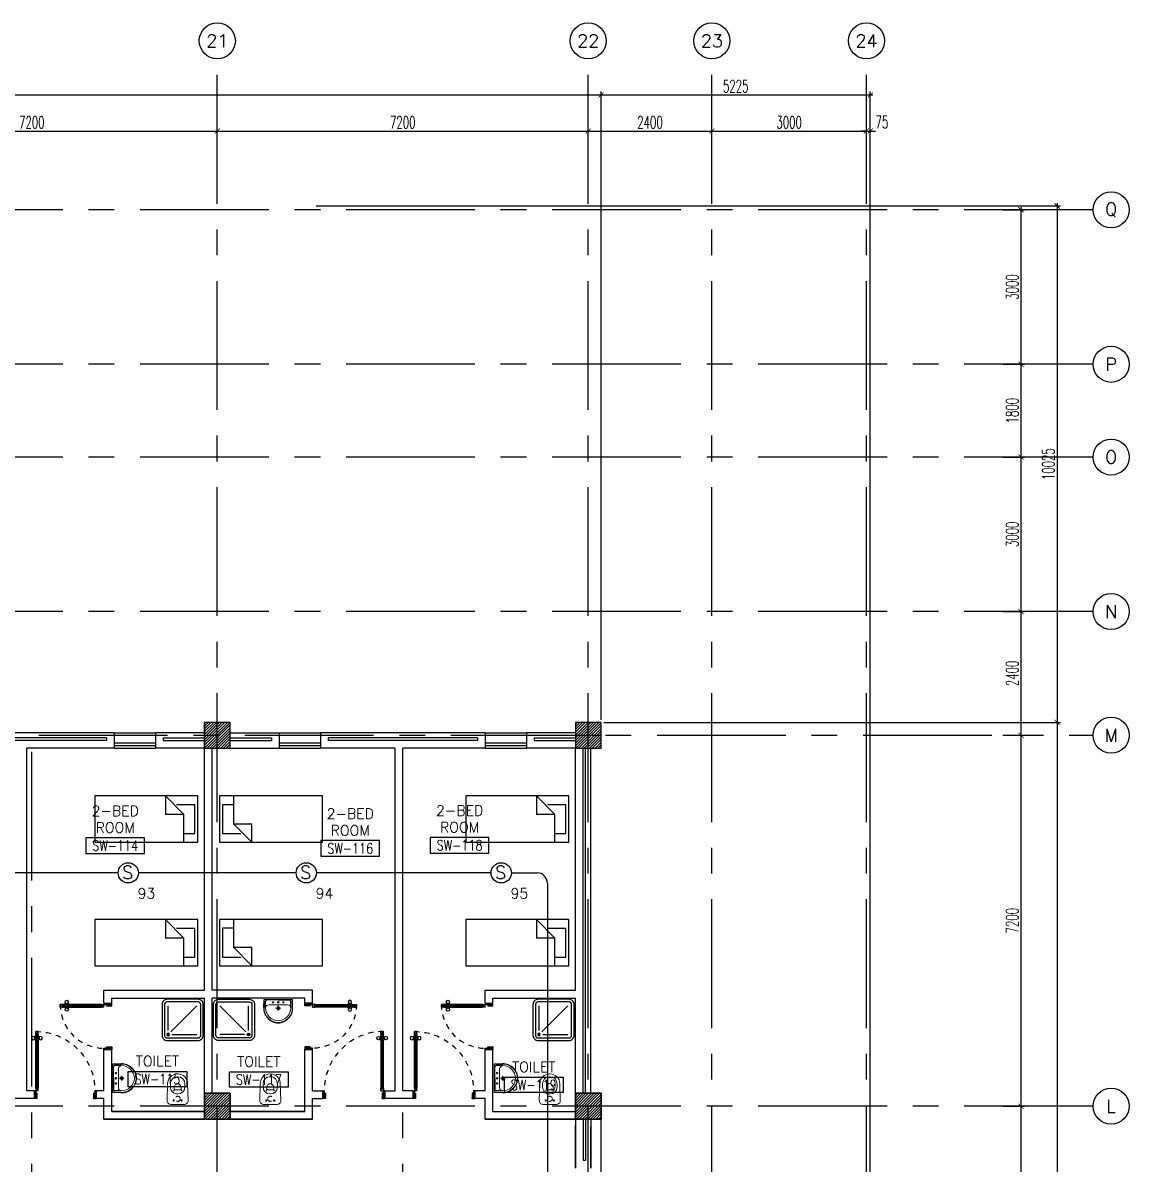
# Model space of a CAD drawing. Extents: x 0 to 93.9, y -1.5 to 78.
# Drawn here: x 72.41 to 93.88, y 55.89 to 78.05 of the extents above; entities that cross this region are included whole.
import ezdxf
from ezdxf.enums import TextEntityAlignment as Align

# ---------------------------------------------------------------- set-up
doc = ezdxf.new("R2010")
doc.units = 0
doc.header["$MEASUREMENT"] = 0
doc.header["$PDMODE"] = 34
for name, pattern in [('CENTERX2', [4, 2.5, -0.5, 0.5, -0.5]), ('DASHED', [0.75, 0.5, -0.25]), ('HIDDEN', [0.375, 0.25, -0.125]), ('HIDDEN2', [0.1875, 0.125, -0.0625])]:
    doc.linetypes.add(name, pattern=pattern)
doc.layers.get('0').update_dxf_attribs({"color": 11, "linetype": 'CONTINUOUS'})
doc.layers.get('DEFPOINTS').update_dxf_attribs({"color": 11, "linetype": 'CONTINUOUS'})
for name, color, linetype in [('AX-CR', 11, 'CONTINUOUS'), ('AX-DIM', 11, 'CONTINUOUS'), ('AX-TXT', 11, 'CONTINUOUS'), ('AXES', 11, 'CENTERX2'), ('COL', 11, 'CONTINUOUS'), ('DOOR', 11, 'CONTINUOUS'), ('E-FIRE', 4, 'CONTINUOUS'), ('E-WIRE', 4, 'CONTINUOUS'), ('FIX', 11, 'CONTINUOUS'), ('FUR', 11, 'CONTINUOUS'), ('HAT', 11, 'CONTINUOUS'), ('INSUL', 11, 'CONTINUOUS'), ('PROJ-L', 11, 'CONTINUOUS'), ('RM-BOX', 11, 'CONTINUOUS'), ('RM-NAME', 11, 'CONTINUOUS'), ('RM-NO', 11, 'CONTINUOUS'), ('WALL', 11, 'CONTINUOUS'), ('WIN', 11, 'CONTINUOUS')]:
    doc.layers.add(name, color=color, linetype=linetype)
doc.styles.add('ROMANS', font='ROMANS.shx', dxfattribs={"width": 0.6})
doc.dimstyles.new('STANDARD in', dxfattribs={"dimtxt": 0.24, "dimasz": 0.1, "dimexe": 0.07, "dimexo": 0.05, "dimgap": 0.05, "dimtad": 1, "dimdec": 0, "dimlfac": 1000, "dimzin": 0, "dimdsep": 46, "dimtxsty": 'ROMANS', "dimblk": 'ARCHTICK', "dimcen": 0.05, "dimdle": 0.05, "dimclrd": 7, "dimclre": 7, "dimclrt": 2, "dimadec": 0, "dimazin": 0, "dimtfac": 1, "dimtdec": 0, "dimtmove": 2, "dimatfit": 3, "dimldrblk": 'ARCHTICK', "dimfxl": 0, "dimtolj": 1, "dimtzin": 0, "dimarcsym": 0})

# ---------------------------------------------------------------- blocks, each defined once
blk = doc.blocks.new('AXR')
at = {"layer": 'AX-CR'}
blk.add_circle((350, 0), 350, dxfattribs=at)
at = {"layer": 'AX-TXT', "style": 'ROMANS'}
blk.add_attdef('AX', text='', height=250, dxfattribs=at).set_placement((350, 0), align=Align.MIDDLE)
blk = doc.blocks.new('_ARCHTICK')
at = {"color": 0, "linetype": 'ByBlock', "const_width": 0.15}
blk.add_lwpolyline([(-0.5, -0.5), (0.5, 0.5)], dxfattribs=at)
blk = doc.blocks.new('*D105')
at = {"layer": 'AX-DIM', "color": 7, "lineweight": -2, "ltscale": 0.3}
for p, q in [((8.922, 72.042), (8.922, 76.718)), ((83.632, 64.52), (83.632, 76.718)), ((8.872, 76.648), (83.682, 76.648))]:
    blk.add_line(p, q, dxfattribs=at)
at = {"layer": 'DEFPOINTS', "color": 0, "ltscale": 0.3}
for p in [(83.632, 76.648), (8.922, 71.992), (83.632, 64.47)]:
    blk.add_point(p, dxfattribs=at)
at = {"layer": 'AX-DIM', "color": 7, "lineweight": -2, "ltscale": 0.3, "xscale": 0.1, "yscale": 0.1, "zscale": 0.1, "rotation": 180}
blk.add_blockref('_ARCHTICK', (8.922, 76.648), dxfattribs=at)
at = {"layer": 'AX-DIM', "color": 7, "lineweight": -2, "ltscale": 0.3, "xscale": 0.1, "yscale": 0.1, "zscale": 0.1}
blk.add_blockref('_ARCHTICK', (83.632, 76.648), dxfattribs=at)
at = {"layer": 'AX-DIM', "color": 2, "ltscale": 0.3, "insert": (46.277, 76.818), "char_height": 0.24, "attachment_point": 5, "style": 'ROMANS'}
blk.add_mtext('\\A1;74710', dxfattribs=at)
blk = doc.blocks.new('*D164')
at = {"layer": 'AX-DIM', "color": 7, "lineweight": -2, "ltscale": 0.3}
for p, q in [((91.432, 69.62), (91.852, 69.62)), ((91.782, 69.67), (91.782, 66.57)), ((91.432, 66.62), (91.852, 66.62))]:
    blk.add_line(p, q, dxfattribs=at)
at = {"layer": 'DEFPOINTS', "color": 0, "ltscale": 0.3}
for p in [(91.382, 69.62), (91.382, 66.62), (91.782, 66.62)]:
    blk.add_point(p, dxfattribs=at)
at = {"layer": 'AX-DIM', "color": 7, "lineweight": -2, "ltscale": 0.3, "xscale": 0.1, "yscale": 0.1, "zscale": 0.1}
for p, rotation in [((91.782, 69.62), 90), ((91.782, 66.62), 270)]:
    blk.add_blockref('_ARCHTICK', p, dxfattribs=dict(at, rotation=rotation))
at = {"layer": 'AX-DIM', "color": 2, "ltscale": 0.3, "insert": (91.612, 68.12), "char_height": 0.24, "attachment_point": 5, "rotation": 90, "style": 'ROMANS'}
blk.add_mtext('\\A1;3000', dxfattribs=at)
blk = doc.blocks.new('*D163')
at = {"layer": 'AX-DIM', "color": 7, "lineweight": -2, "ltscale": 0.3}
for p, q in [((78.1, 74.495), (92.552, 74.495)), ((92.482, 74.545), (92.482, 64.42)), ((91.832, 64.47), (92.552, 64.47))]:
    blk.add_line(p, q, dxfattribs=at)
at = {"layer": 'DEFPOINTS', "color": 0, "ltscale": 0.3}
for p in [(78.05, 74.495), (91.782, 64.47), (92.482, 64.47)]:
    blk.add_point(p, dxfattribs=at)
at = {"layer": 'AX-DIM', "color": 7, "lineweight": -2, "ltscale": 0.3, "xscale": 0.1, "yscale": 0.1, "zscale": 0.1}
for p, rotation in [((92.482, 74.495), 90), ((92.482, 64.47), 270)]:
    blk.add_blockref('_ARCHTICK', p, dxfattribs=dict(at, rotation=rotation))
at = {"layer": 'AX-DIM', "color": 2, "ltscale": 0.3, "insert": (92.312, 69.482), "char_height": 0.24, "attachment_point": 5, "rotation": 90, "style": 'ROMANS'}
blk.add_mtext('\\A1;10025', dxfattribs=at)
blk = doc.blocks.new('*D162')
at = {"layer": 'AX-DIM', "color": 7, "lineweight": -2, "ltscale": 0.3}
for p, q in [((83.632, 75.998), (83.632, 76.718)), ((88.857, 40.52), (88.857, 76.718)), ((83.582, 76.648), (88.907, 76.648))]:
    blk.add_line(p, q, dxfattribs=at)
at = {"layer": 'DEFPOINTS', "color": 0, "ltscale": 0.3}
for p in [(88.857, 76.648), (83.632, 75.948), (88.857, 40.47)]:
    blk.add_point(p, dxfattribs=at)
at = {"layer": 'AX-DIM', "color": 7, "lineweight": -2, "ltscale": 0.3, "xscale": 0.1, "yscale": 0.1, "zscale": 0.1, "rotation": 180}
blk.add_blockref('_ARCHTICK', (83.632, 76.648), dxfattribs=at)
at = {"layer": 'AX-DIM', "color": 7, "lineweight": -2, "ltscale": 0.3, "xscale": 0.1, "yscale": 0.1, "zscale": 0.1}
blk.add_blockref('_ARCHTICK', (88.857, 76.648), dxfattribs=at)
at = {"layer": 'AX-DIM', "color": 2, "ltscale": 0.3, "insert": (86.245, 76.818), "char_height": 0.24, "attachment_point": 5, "style": 'ROMANS'}
blk.add_mtext('\\A1;5225', dxfattribs=at)
blk = doc.blocks.new('*D160')
at = {"layer": 'AX-DIM', "color": 7, "lineweight": -2, "ltscale": 0.3}
for p, q in [((83.682, 64.47), (92.552, 64.47)), ((92.482, 64.52), (92.482, 5.1)), ((83.682, 5.15), (92.552, 5.15))]:
    blk.add_line(p, q, dxfattribs=at)
at = {"layer": 'DEFPOINTS', "color": 0, "ltscale": 0.3}
for p in [(83.632, 64.47), (83.632, 5.15), (92.482, 5.15)]:
    blk.add_point(p, dxfattribs=at)
at = {"layer": 'AX-DIM', "color": 7, "lineweight": -2, "ltscale": 0.3, "xscale": 0.1, "yscale": 0.1, "zscale": 0.1}
for p, rotation in [((92.482, 64.47), 90), ((92.482, 5.15), 270)]:
    blk.add_blockref('_ARCHTICK', p, dxfattribs=dict(at, rotation=rotation))
at = {"layer": 'AX-DIM', "color": 2, "ltscale": 0.3, "insert": (92.312, 34.81), "char_height": 0.24, "attachment_point": 5, "rotation": 90, "style": 'ROMANS'}
blk.add_mtext('\\A1;59320', dxfattribs=at)
blk = doc.blocks.new('*X51')
at = {"color": 0}
for p, q in [((245929, 169932), (246386, 170390)), ((245929, 169985), (246333, 170390)), ((245929, 170038), (246280, 170390)), ((245929, 170091), (246227, 170390)), ((245929, 170144), (246174, 170390)), ((245929, 170197), (246121, 170390)), ((245929, 170250), (246068, 170390)), ((245929, 170303), (246015, 170390)), ((245929, 170357), (245962, 170390)), ((245939, 169890), (246429, 170379)), ((245992, 169890), (246429, 170326)), ((246045, 169890), (246429, 170273)), ((246098, 169890), (246429, 170220)), ((246151, 169890), (246429, 170167)), ((246204, 169890), (246429, 170114)), ((246257, 169890), (246429, 170061)), ((246310, 169890), (246429, 170008)), ((246363, 169890), (246429, 169955)), ((246416, 169890), (246429, 169902))]:
    blk.add_line(p, q, dxfattribs=at)
blk = doc.blocks.new('COL50')
at = {"layer": 'COL'}
blk.add_lwpolyline([(-250, 250), (-250, -250), (250, -250), (250, 250)], close=True, dxfattribs=at)
blk = doc.blocks.new('*X44')
at = {"color": 0}
for p, q in [((245927, 177090), (246427, 177590)), ((245929, 177145), (246374, 177590)), ((245929, 177198), (246321, 177590)), ((245929, 177251), (246267, 177590)), ((245929, 177304), (246214, 177590)), ((245929, 177357), (246161, 177590)), ((245929, 177410), (246108, 177590)), ((245929, 177463), (246055, 177590)), ((245929, 177516), (246002, 177590)), ((245929, 177569), (245949, 177590)), ((245980, 177090), (246429, 177539)), ((246033, 177090), (246429, 177486)), ((246086, 177090), (246429, 177433)), ((246139, 177090), (246429, 177380)), ((246192, 177090), (246429, 177327)), ((246245, 177090), (246429, 177274)), ((246298, 177090), (246429, 177220)), ((246351, 177090), (246429, 177167)), ((246404, 177090), (246429, 177114))]:
    blk.add_line(p, q, dxfattribs=at)
blk = doc.blocks.new('*X52')
at = {"color": 0}
for p, q in [((253129, 169920), (253599, 170390)), ((253129, 169973), (253545, 170390)), ((253129, 170026), (253492, 170390)), ((253129, 170079), (253439, 170390)), ((253129, 170132), (253386, 170390)), ((253129, 170185), (253333, 170390)), ((253129, 170238), (253280, 170390)), ((253129, 170291), (253227, 170390)), ((253129, 170344), (253174, 170390)), ((253152, 169890), (253629, 170367)), ((253205, 169890), (253629, 170314)), ((253258, 169890), (253629, 170261)), ((253311, 169890), (253629, 170208)), ((253364, 169890), (253629, 170155)), ((253417, 169890), (253629, 170102)), ((253470, 169890), (253629, 170049)), ((253523, 169890), (253629, 169996)), ((253576, 169890), (253629, 169942))]:
    blk.add_line(p, q, dxfattribs=at)
blk = doc.blocks.new('*X43')
at = {"color": 0}
for p, q in [((253129, 177132), (253586, 177590)), ((253129, 177185), (253533, 177590)), ((253129, 177238), (253480, 177590)), ((253129, 177291), (253427, 177590)), ((253129, 177344), (253374, 177590)), ((253129, 177397), (253321, 177590)), ((253129, 177450), (253268, 177590)), ((253129, 177503), (253215, 177590)), ((253129, 177557), (253162, 177590)), ((253139, 177090), (253629, 177579)), ((253192, 177090), (253629, 177526)), ((253245, 177090), (253629, 177473)), ((253298, 177090), (253629, 177420)), ((253351, 177090), (253629, 177367)), ((253404, 177090), (253629, 177314)), ((253457, 177090), (253629, 177261)), ((253510, 177090), (253629, 177208)), ((253563, 177090), (253629, 177155)), ((253616, 177090), (253629, 177102))]:
    blk.add_line(p, q, dxfattribs=at)
blk = doc.blocks.new('*D148')
at = {"layer": 'AX-DIM', "color": 7, "lineweight": -2, "ltscale": 0.3}
for p, q in [((91.432, 57.02), (91.852, 57.02)), ((91.782, 57.07), (91.782, 49.77)), ((91.432, 49.82), (91.852, 49.82))]:
    blk.add_line(p, q, dxfattribs=at)
at = {"layer": 'DEFPOINTS', "color": 0, "ltscale": 0.3}
for p in [(91.382, 57.02), (91.382, 49.82), (91.782, 49.82)]:
    blk.add_point(p, dxfattribs=at)
at = {"layer": 'AX-DIM', "color": 7, "lineweight": -2, "ltscale": 0.3, "xscale": 0.1, "yscale": 0.1, "zscale": 0.1}
for p, rotation in [((91.782, 57.02), 90), ((91.782, 49.82), 270)]:
    blk.add_blockref('_ARCHTICK', p, dxfattribs=dict(at, rotation=rotation))
at = {"layer": 'AX-DIM', "color": 2, "ltscale": 0.3, "insert": (91.612, 53.42), "char_height": 0.24, "attachment_point": 5, "rotation": 90, "style": 'ROMANS'}
blk.add_mtext('\\A1;7200', dxfattribs=at)
blk = doc.blocks.new('*D146')
at = {"layer": 'AX-DIM', "color": 7, "lineweight": -2, "ltscale": 0.3}
for p, q in [((91.782, 64.27), (91.782, 56.97)), ((91.432, 64.22), (91.852, 64.22)), ((91.432, 57.02), (91.852, 57.02))]:
    blk.add_line(p, q, dxfattribs=at)
at = {"layer": 'DEFPOINTS', "color": 0, "ltscale": 0.3}
for p in [(91.382, 64.22), (91.382, 57.02), (91.782, 57.02)]:
    blk.add_point(p, dxfattribs=at)
at = {"layer": 'AX-DIM', "color": 7, "lineweight": -2, "ltscale": 0.3, "xscale": 0.1, "yscale": 0.1, "zscale": 0.1}
for p, rotation in [((91.782, 64.22), 90), ((91.782, 57.02), 270)]:
    blk.add_blockref('_ARCHTICK', p, dxfattribs=dict(at, rotation=rotation))
at = {"layer": 'AX-DIM', "color": 2, "ltscale": 0.3, "insert": (91.612, 60.62), "char_height": 0.24, "attachment_point": 5, "rotation": 90, "style": 'ROMANS'}
blk.add_mtext('\\A1;7200', dxfattribs=at)
blk = doc.blocks.new('*D145')
at = {"layer": 'AX-DIM', "color": 7, "lineweight": -2, "ltscale": 0.3}
for p, q in [((91.432, 66.62), (91.852, 66.62)), ((91.782, 66.67), (91.782, 64.17)), ((91.432, 64.22), (91.852, 64.22))]:
    blk.add_line(p, q, dxfattribs=at)
at = {"layer": 'DEFPOINTS', "color": 0, "ltscale": 0.3}
for p in [(91.382, 66.62), (91.382, 64.22), (91.782, 64.22)]:
    blk.add_point(p, dxfattribs=at)
at = {"layer": 'AX-DIM', "color": 7, "lineweight": -2, "ltscale": 0.3, "xscale": 0.1, "yscale": 0.1, "zscale": 0.1}
for p, rotation in [((91.782, 66.62), 90), ((91.782, 64.22), 270)]:
    blk.add_blockref('_ARCHTICK', p, dxfattribs=dict(at, rotation=rotation))
at = {"layer": 'AX-DIM', "color": 2, "ltscale": 0.3, "insert": (91.612, 65.42), "char_height": 0.24, "attachment_point": 5, "rotation": 90, "style": 'ROMANS'}
blk.add_mtext('\\A1;2400', dxfattribs=at)
blk = doc.blocks.new('*D144')
at = {"layer": 'AX-DIM', "color": 7, "lineweight": -2, "ltscale": 0.3}
for p, q in [((68.982, 75.598), (68.982, 76.018)), ((76.182, 75.598), (76.182, 76.018)), ((68.932, 75.948), (76.232, 75.948))]:
    blk.add_line(p, q, dxfattribs=at)
at = {"layer": 'DEFPOINTS', "color": 0, "ltscale": 0.3}
for p in [(76.182, 75.948), (68.982, 75.548), (76.182, 75.548)]:
    blk.add_point(p, dxfattribs=at)
at = {"layer": 'AX-DIM', "color": 7, "lineweight": -2, "ltscale": 0.3, "xscale": 0.1, "yscale": 0.1, "zscale": 0.1, "rotation": 180}
blk.add_blockref('_ARCHTICK', (68.982, 75.948), dxfattribs=at)
at = {"layer": 'AX-DIM', "color": 7, "lineweight": -2, "ltscale": 0.3, "xscale": 0.1, "yscale": 0.1, "zscale": 0.1}
blk.add_blockref('_ARCHTICK', (76.182, 75.948), dxfattribs=at)
at = {"layer": 'AX-DIM', "color": 2, "ltscale": 0.3, "insert": (72.582, 76.118), "char_height": 0.24, "attachment_point": 5, "style": 'ROMANS'}
blk.add_mtext('\\A1;7200', dxfattribs=at)
blk = doc.blocks.new('*D138')
at = {"layer": 'AX-DIM', "color": 7, "lineweight": -2, "ltscale": 0.3}
for p, q in [((85.782, 75.598), (85.782, 76.018)), ((88.782, 75.598), (88.782, 76.018)), ((85.732, 75.948), (88.832, 75.948))]:
    blk.add_line(p, q, dxfattribs=at)
at = {"layer": 'DEFPOINTS', "color": 0, "ltscale": 0.3}
for p in [(88.782, 75.948), (85.782, 75.548), (88.782, 75.548)]:
    blk.add_point(p, dxfattribs=at)
at = {"layer": 'AX-DIM', "color": 7, "lineweight": -2, "ltscale": 0.3, "xscale": 0.1, "yscale": 0.1, "zscale": 0.1, "rotation": 180}
blk.add_blockref('_ARCHTICK', (85.782, 75.948), dxfattribs=at)
at = {"layer": 'AX-DIM', "color": 7, "lineweight": -2, "ltscale": 0.3, "xscale": 0.1, "yscale": 0.1, "zscale": 0.1}
blk.add_blockref('_ARCHTICK', (88.782, 75.948), dxfattribs=at)
at = {"layer": 'AX-DIM', "color": 2, "ltscale": 0.3, "insert": (87.282, 76.118), "char_height": 0.24, "attachment_point": 5, "style": 'ROMANS'}
blk.add_mtext('\\A1;3000', dxfattribs=at)
blk = doc.blocks.new('*D137')
at = {"layer": 'AX-DIM', "color": 7, "lineweight": -2, "ltscale": 0.3}
for p, q in [((76.182, 75.598), (76.182, 76.018)), ((83.382, 75.598), (83.382, 76.018)), ((76.132, 75.948), (83.432, 75.948))]:
    blk.add_line(p, q, dxfattribs=at)
at = {"layer": 'DEFPOINTS', "color": 0, "ltscale": 0.3}
for p in [(83.382, 75.948), (76.182, 75.548), (83.382, 75.548)]:
    blk.add_point(p, dxfattribs=at)
at = {"layer": 'AX-DIM', "color": 7, "lineweight": -2, "ltscale": 0.3, "xscale": 0.1, "yscale": 0.1, "zscale": 0.1, "rotation": 180}
blk.add_blockref('_ARCHTICK', (76.182, 75.948), dxfattribs=at)
at = {"layer": 'AX-DIM', "color": 7, "lineweight": -2, "ltscale": 0.3, "xscale": 0.1, "yscale": 0.1, "zscale": 0.1}
blk.add_blockref('_ARCHTICK', (83.382, 75.948), dxfattribs=at)
at = {"layer": 'AX-DIM', "color": 2, "ltscale": 0.3, "insert": (79.782, 76.118), "char_height": 0.24, "attachment_point": 5, "style": 'ROMANS'}
blk.add_mtext('\\A1;7200', dxfattribs=at)
blk = doc.blocks.new('AXU')
at = {"layer": 'AX-CR'}
blk.add_circle((0, 350), 350, dxfattribs=at)
at = {"layer": 'AX-TXT', "style": 'ROMANS'}
blk.add_attdef('AX', text='', height=250, dxfattribs=at).set_placement((0, 350), align=Align.MIDDLE)
blk = doc.blocks.new('*D136')
at = {"layer": 'AX-DIM', "color": 7, "lineweight": -2, "ltscale": 0.3}
for p, q in [((83.382, 75.598), (83.382, 76.018)), ((85.782, 75.598), (85.782, 76.018)), ((83.332, 75.948), (85.832, 75.948))]:
    blk.add_line(p, q, dxfattribs=at)
at = {"layer": 'DEFPOINTS', "color": 0, "ltscale": 0.3}
for p in [(85.782, 75.948), (83.382, 75.548), (85.782, 75.548)]:
    blk.add_point(p, dxfattribs=at)
at = {"layer": 'AX-DIM', "color": 7, "lineweight": -2, "ltscale": 0.3, "xscale": 0.1, "yscale": 0.1, "zscale": 0.1, "rotation": 180}
blk.add_blockref('_ARCHTICK', (83.382, 75.948), dxfattribs=at)
at = {"layer": 'AX-DIM', "color": 7, "lineweight": -2, "ltscale": 0.3, "xscale": 0.1, "yscale": 0.1, "zscale": 0.1}
blk.add_blockref('_ARCHTICK', (85.782, 75.948), dxfattribs=at)
at = {"layer": 'AX-DIM', "color": 2, "ltscale": 0.3, "insert": (84.582, 76.118), "char_height": 0.24, "attachment_point": 5, "style": 'ROMANS'}
blk.add_mtext('\\A1;2400', dxfattribs=at)
blk = doc.blocks.new('*D135')
at = {"layer": 'AX-DIM', "color": 7, "lineweight": -2, "ltscale": 0.3}
for p, q in [((88.782, 75.598), (88.782, 76.018)), ((88.857, 75.598), (88.857, 76.018)), ((88.782, 75.948), (88.682, 75.948)), ((88.782, 75.948), (88.857, 75.948)), ((88.857, 75.948), (88.957, 75.948))]:
    blk.add_line(p, q, dxfattribs=at)
at = {"layer": 'DEFPOINTS', "color": 0, "ltscale": 0.3}
for p in [(88.857, 75.948), (88.782, 75.548), (88.857, 75.548)]:
    blk.add_point(p, dxfattribs=at)
at = {"layer": 'AX-DIM', "color": 7, "lineweight": -2, "ltscale": 0.3, "xscale": 0.1, "yscale": 0.1, "zscale": 0.1}
blk.add_blockref('_ARCHTICK', (88.782, 75.948), dxfattribs=at)
at = {"layer": 'AX-DIM', "color": 7, "lineweight": -2, "ltscale": 0.3, "xscale": 0.1, "yscale": 0.1, "zscale": 0.1, "rotation": 180}
blk.add_blockref('_ARCHTICK', (88.857, 75.948), dxfattribs=at)
at = {"layer": 'AX-DIM', "color": 2, "ltscale": 0.3, "insert": (89.083, 76.123), "char_height": 0.24, "attachment_point": 5, "style": 'ROMANS'}
blk.add_mtext('\\A1;75', dxfattribs=at)
blk = doc.blocks.new('*D134')
at = {"layer": 'AX-DIM', "color": 7, "lineweight": -2, "ltscale": 0.3}
for p, q in [((91.782, 74.47), (91.782, 71.37)), ((91.432, 74.42), (91.852, 74.42)), ((91.432, 71.42), (91.852, 71.42))]:
    blk.add_line(p, q, dxfattribs=at)
at = {"layer": 'DEFPOINTS', "color": 0, "ltscale": 0.3}
for p in [(91.382, 74.42), (91.382, 71.42), (91.782, 71.42)]:
    blk.add_point(p, dxfattribs=at)
at = {"layer": 'AX-DIM', "color": 7, "lineweight": -2, "ltscale": 0.3, "xscale": 0.1, "yscale": 0.1, "zscale": 0.1}
for p, rotation in [((91.782, 74.42), 90), ((91.782, 71.42), 270)]:
    blk.add_blockref('_ARCHTICK', p, dxfattribs=dict(at, rotation=rotation))
at = {"layer": 'AX-DIM', "color": 2, "ltscale": 0.3, "insert": (91.612, 72.92), "char_height": 0.24, "attachment_point": 5, "rotation": 90, "style": 'ROMANS'}
blk.add_mtext('\\A1;3000', dxfattribs=at)
blk = doc.blocks.new('*D133')
at = {"layer": 'AX-DIM', "color": 7, "lineweight": -2, "ltscale": 0.3}
for p, q in [((91.432, 71.42), (91.852, 71.42)), ((91.782, 71.47), (91.782, 69.57)), ((91.432, 69.62), (91.852, 69.62))]:
    blk.add_line(p, q, dxfattribs=at)
at = {"layer": 'DEFPOINTS', "color": 0, "ltscale": 0.3}
for p in [(91.382, 71.42), (91.382, 69.62), (91.782, 69.62)]:
    blk.add_point(p, dxfattribs=at)
at = {"layer": 'AX-DIM', "color": 7, "lineweight": -2, "ltscale": 0.3, "xscale": 0.1, "yscale": 0.1, "zscale": 0.1}
for p, rotation in [((91.782, 71.42), 90), ((91.782, 69.62), 270)]:
    blk.add_blockref('_ARCHTICK', p, dxfattribs=dict(at, rotation=rotation))
at = {"layer": 'AX-DIM', "color": 2, "ltscale": 0.3, "insert": (91.612, 70.52), "char_height": 0.24, "attachment_point": 5, "rotation": 90, "style": 'ROMANS'}
blk.add_mtext('\\A1;1800', dxfattribs=at)
blk = doc.blocks.new('DOOR100')
at = {"layer": 'DOOR', "color": 0, "linetype": 'ByBlock'}
for p, q in [((-82, 1205), (-91, 1205)), ((-91, 1205), (-91, 1140)), ((-82, 1140), (-91, 1140)), ((-75, 1218), (-82, 1218)), ((-82, 1128), (-82, 1218)), ((-82, 1205), (-82, 1140)), ((-75, 1128), (-82, 1128)), ((-25, 1300), (-75, 1300)), ((-75, 1300), (-25, 1300)), ((-75, 1250), (-75, 1300)), ((-58, 1250), (-75, 1250)), ((-42, 1270), (-58, 1270)), ((-58, 1250), (-58, 1270)), ((-42, 1250), (-42, 1270)), ((-25, 1250), (-42, 1250)), ((-25, 1250), (-25, 1300)), ((-25, 1218), (-18, 1218)), ((-25, 1128), (-18, 1128)), ((-18, 1128), (-18, 1218)), ((-18, 1205), (-9, 1205)), ((-18, 1205), (-18, 1140)), ((-18, 1140), (-9, 1140)), ((-9, 1205), (-9, 1140)), ((-1200, 0), (-1200, 150)), ((-1200, 150), (-1175, 150)), ((-1200, 150), (-1200, 0)), ((-1150, 0), (-1200, 0)), ((-1175, 150), (-1175, 100)), ((-1175, 100), (-1150, 100)), ((-1150, 100), (-1150, 0)), ((-75, 200), (-58, 200)), ((-75, 150), (-75, 200)), ((-75, 150), (-25, 150)), ((-58, 200), (-58, 180)), ((-58, 180), (-42, 180)), ((-50, 100), (-50, 0)), ((-25, 100), (-50, 100)), ((-50, 0), (0, 0)), ((-42, 200), (-25, 200)), ((-42, 180), (-42, 200)), ((-25, 200), (-25, 150)), ((0, 150), (-25, 150)), ((-25, 150), (-25, 100)), ((0, 150), (0, 0))]:
    blk.add_line(p, q, dxfattribs=at)
at = {"layer": 'DOOR', "linetype": 'ByBlock'}
for p, q in [((-75, 1250), (-75, 200)), ((-58, 200), (-58, 1250)), ((-42, 200), (-42, 1250)), ((-25, 200), (-25, 1250)), ((0, 0), (0, 150))]:
    blk.add_line(p, q, dxfattribs=at)
at = {"layer": 'DOOR', "color": 9, "linetype": 'ByBlock'}
for p, q in [((-1150, 0), (-1200, 114)), ((-1150, 0), (-1200, 40)), ((-1150, 0), (-1163, 100)), ((-50, 0), (0, 114)), ((-50, 0), (-37, 100)), ((-50, 0), (0, 40))]:
    blk.add_line(p, q, dxfattribs=at)
at = {"layer": 'DOOR', "color": 0, "linetype": 'ByBlock'}
for centre in [(-124, 1173), (24, 1173)]:
    blk.add_circle(centre, 32.4, dxfattribs=at)
at = {"layer": 'DOOR', "linetype": 'HIDDEN', "ltscale": 0.5}
blk.add_arc((-25, 150), 1150, 90, 180.0001, dxfattribs=at)
at = {"layer": 'DOOR', "color": 9, "linetype": 'ByBlock'}
for centre, radius, start, end in [((-1150, 0), 154, 103.7142, 108.8947), ((-1150, 0), 134, 100.72, 111.8402), ((-1150, 0), 94.4, 90, 121.9818), ((-1150, 0), 74.4, 90, 132.2236), ((-1150, 0), 54.4, 90, 156.7926), ((-1150, 0), 34.4, 90, 180), ((-1150, 0), 14.4, 90, 180), ((-50, 0), 94.4, 58.0182, 90), ((-50, 0), 74.4, 47.7764, 90), ((-50, 0), 54.4, 23.2074, 90), ((-50, 0), 34.4, 0, 90), ((-50, 0), 14.4, 0, 90), ((-50, 0), 134, 68.1598, 79.28), ((-50, 0), 114, 64.0838, 77.3774), ((-50, 0), 154, 71.1053, 76.2858)]:
    blk.add_arc(centre, radius, start, end, dxfattribs=at)
blk = doc.blocks.new('DOOR90')
at = {"layer": 'DOOR', "color": 0, "linetype": 'ByBlock'}
for p, q in [((-150, 0), (-150, -25)), ((-150, 0), (0, 0)), ((0, -50), (0, 0)), ((-1000, -25), (-1000, -75)), ((-1000, -75), (-1000, -25)), ((-950, -25), (-1000, -25)), ((-950, -75), (-1000, -75)), ((-970, -42), (-970, -58)), ((-950, -42), (-970, -42)), ((-950, -58), (-970, -58)), ((-950, -25), (-950, -42)), ((-950, -58), (-950, -75)), ((-918, -25), (-918, -18)), ((-828, -18), (-918, -18)), ((-918, -75), (-918, -82)), ((-828, -82), (-918, -82)), ((-905, -18), (-905, -9)), ((-905, -9), (-840, -9)), ((-905, -18), (-840, -18)), ((-905, -82), (-905, -91)), ((-905, -82), (-840, -82)), ((-905, -91), (-840, -91)), ((-840, -18), (-840, -9)), ((-840, -82), (-840, -91)), ((-828, -25), (-828, -18)), ((-828, -75), (-828, -82)), ((-200, -42), (-200, -25)), ((-200, -25), (-150, -25)), ((-180, -42), (-200, -42)), ((-200, -75), (-200, -58)), ((-200, -58), (-180, -58)), ((-150, -75), (-200, -75)), ((-180, -58), (-180, -42)), ((-150, -75), (-150, -25)), ((-150, -25), (-100, -25)), ((-100, -25), (-100, -50)), ((-100, -50), (0, -50)), ((-150, -900), (-150, -875)), ((-150, -875), (-100, -875)), ((-100, -850), (0, -850)), ((-100, -875), (-100, -850)), ((0, -850), (0, -900)), ((0, -900), (-150, -900)), ((-150, -900), (0, -900))]:
    blk.add_line(p, q, dxfattribs=at)
at = {"layer": 'DOOR', "color": 9, "linetype": 'ByBlock'}
for p, q in [((0, -50), (-114, 0)), ((0, -50), (-40, 0)), ((0, -50), (-100, -37)), ((0, -850), (-114, -900)), ((0, -850), (-100, -863)), ((0, -850), (-40, -900))]:
    blk.add_line(p, q, dxfattribs=at)
at = {"layer": 'DOOR', "linetype": 'ByBlock'}
for p, q in [((-200, -25), (-950, -25)), ((-200, -42), (-950, -42)), ((-200, -58), (-950, -58)), ((-950, -75), (-200, -75))]:
    blk.add_line(p, q, dxfattribs=at)
at = {"layer": 'DOOR', "color": 0, "linetype": 'ByBlock'}
for centre in [(-873, 24), (-873, -124)]:
    blk.add_circle(centre, 32.4, dxfattribs=at)
at = {"layer": 'DOOR', "color": 9, "linetype": 'ByBlock'}
for centre, radius, start, end in [((0, -50), 154, 161.1053, 166.2858), ((0, -50), 134, 158.1598, 169.28), ((0, -50), 94.4, 148.0182, 180), ((0, -50), 74.4, 137.7764, 180), ((0, -50), 114, 154.0838, 167.3774), ((0, -50), 54.4, 113.2074, 180), ((0, -50), 34.4, 90, 180), ((0, -50), 14.4, 90, 180), ((0, -850), 134, 190.72, 201.8402), ((0, -850), 94.4, 180, 211.9818), ((0, -850), 74.4, 180, 222.2236), ((0, -850), 54.4, 180, 246.7926), ((0, -850), 34.4, 180, 270), ((0, -850), 14.4, 180, 270), ((0, -850), 154, 193.7142, 198.8947)]:
    blk.add_arc(centre, radius, start, end, dxfattribs=at)
at = {"layer": 'DOOR', "linetype": 'HIDDEN', "ltscale": 0.5}
blk.add_arc((-150, -25), 850, 180, 270, dxfattribs=at)
blk = doc.blocks.new('RM1')
at = {"layer": 'RM-BOX'}
blk.add_lwpolyline([(570, -200), (-570, -200), (-570, -500), (570, -500)], close=True, dxfattribs=at)
at = {"layer": 'RM-NAME', "style": 'ROMANS'}
for tag, p in [('ROOMNAME1', (0, 324)), ('ROOMNAME2', (0, 0))]:
    blk.add_attdef(tag, text='', height=200, dxfattribs=at).set_placement(p, align=Align.MIDDLE)
at = {"layer": 'RM-NO', "style": 'ROMANS', "width": 0.8}
blk.add_attdef('ROOMNO', text='', height=200, dxfattribs=at).set_placement((0, -350), align=Align.MIDDLE)
blk = doc.blocks.new('LAV1')
at = {"layer": 'FIX', "linetype": 'DASHED', "lineweight": 20, "ltscale": 0.05}
for p, q in [((0, 170), (0, 270)), ((0, 170), (0, 270)), ((50, 220), (-50, 220))]:
    blk.add_line(p, q, dxfattribs=at)
at = {"layer": 'FIX', "linetype": 'ByBlock', "ltscale": 0.3}
for p, q in [((-280, 210), (-275, 50)), ((-245, 210), (-245, 85)), ((0, 60), (-220, 60)), ((0, 60), (220, 60)), ((245, 210), (245, 85)), ((280, 210), (275, 50))]:
    blk.add_line(p, q, dxfattribs=at)
at = {"layer": 'FIX', "linetype": 'Continuous', "lineweight": 20}
for p, q in [((-275, 210), (-275, 50)), ((0, 50), (-275, 50)), ((0, 50), (-252, 50)), ((0, 155), (-181, 155)), ((0, 155), (181, 155)), ((0, 50), (252, 50)), ((0, 50), (275, 50)), ((275, 210), (275, 50))]:
    blk.add_line(p, q, dxfattribs=at)
at = {"layer": 'FIX', "lineweight": 20}
for p, q in [((16, 107), (-15, 107)), ((0, 92), (0, 123))]:
    blk.add_line(p, q, dxfattribs=at)
for centre, radius in [((0, 220), 29.5), ((0, 220), 22.5), ((0, 107), 15.5)]:
    blk.add_circle(centre, radius, dxfattribs=at)
at = {"layer": 'FIX', "linetype": 'HIDDEN', "lineweight": 20, "ltscale": 0.05}
for centre in [(-100, 107), (100, 107)]:
    blk.add_circle(centre, 12.4, dxfattribs=at)
at = {"layer": 'FIX', "linetype": 'ByBlock', "ltscale": 0.3}
for centre, radius, start, end in [((7, 220), 287, 91.3776, 182.0064), ((-7, 220), 287, 357.9936, 88.6224), ((-220, 85), 24.9, 179.7021, 269.9486), ((220, 85), 24.9, 270.0514, 0.2979)]:
    blk.add_arc(centre, radius, start, end, dxfattribs=at)
at = {"layer": 'FIX', "linetype": 'Continuous', "lineweight": 20}
for centre, radius, start, end in [((8, 217), 283, 91.6988, 181.351), ((8, 212), 253, 91.7328, 180.4884), ((-8, 217), 283, 358.649, 88.3012), ((-8, 212), 253, 359.5116, 88.2672), ((-179, 222), 66.9, 190.2006, 268.0786), ((179, 222), 66.9, 271.9214, 349.7994)]:
    blk.add_arc(centre, radius, start, end, dxfattribs=at)
blk = doc.blocks.new('SHR1')
at = {"layer": 'FIX'}
for p, q in [((-196, 196), (-700, 700)), ((-143, 218), (-143, 700)), ((-218, 143), (-700, 143))]:
    blk.add_line(p, q, dxfattribs=at)
for points in [[(-825, 125), (-825, 725, -0.414214), (-725, 825), (-125, 825, -0.414214), (-25, 725), (-25, 125, -0.414214), (-125, 25), (-725, 25, -0.414214)], [(-775, 125), (-775, 725, -0.414214), (-725, 775), (-125, 775, -0.414214), (-75, 725), (-75, 125, -0.414214), (-125, 75), (-725, 75, -0.414214)]]:
    blk.add_lwpolyline(points, format="xyb", close=True, dxfattribs=at)
for radius in [25, 15]:
    blk.add_circle((-143, 143), radius, dxfattribs=at)
blk = doc.blocks.new('WC1')
at = {"layer": 'FIX', "lineweight": 20}
for p, q in [((-727, 5), (-727, -5)), ((-674, 5), (-674, -5)), ((-534, 24), (-540, 0)), ((-540, 0), (-534, -24)), ((-210, 204), (-538, 194)), ((-475, 141), (-538, 141)), ((-395, 76), (-490, 60)), ((-339, 5), (-339, -5)), ((-538, -141), (-475, -141)), ((-538, -194), (-210, -204)), ((-490, -60), (-395, -76))]:
    blk.add_line(p, q, dxfattribs=at)
at = {"layer": 'FIX', "linetype": 'Continuous', "lineweight": 20}
blk.add_line((-420, -47), (-420, 45), dxfattribs=at)
at = {"layer": 'FIX', "lineweight": 20}
blk.add_lwpolyline([(-213, -204), (-210, -204, 0.414214), (-137, -131), (-137, 0), (-137, 131, 0.414214), (-210, 204)], format="xyb", dxfattribs=at)
at = {"layer": 'FIX', "linetype": 'HIDDEN2', "lineweight": 20, "ltscale": 0.3}
blk.add_circle((-245, 0), 49.8, dxfattribs=at)
at = {"layer": 'FIX', "linetype": 'HIDDEN', "lineweight": 20, "ltscale": 0.05}
for centre in [(-213, 78), (-213, -77)]:
    blk.add_circle(centre, 11.6, dxfattribs=at)
at = {"layer": 'FIX', "lineweight": 20}
for centre, radius, start, end in [((-538, 5), 189, 90, 180), ((-538, 5), 136, 90, 180), ((-473, -7), 68.2, 128.9242, 152.8468), ((-464, -18), 82, 108.496, 128.9242), ((-475, 5), 136, 360, 90), ((-538, -5), 189, 180, 270), ((-538, -5), 136, 180, 270), ((-473, 7), 68.2, 207.1532, 231.0758), ((-464, 18), 82, 231.0758, 251.504), ((-475, -5), 136, 270, 0)]:
    blk.add_arc(centre, radius, start, end, dxfattribs=at)
at = {"layer": 'FIX', "linetype": 'Continuous', "lineweight": 20}
for centre, start, end in [((-443, 46), 357.6662, 91.6121), ((-442, -46), 268.3879, 2.3338)]:
    blk.add_arc(centre, 22.3, start, end, dxfattribs=at)
blk = doc.blocks.new('S')
at = {"layer": 'E-FIRE'}
blk.add_circle((0, 0), 197, dxfattribs=at)
at = {"layer": 'E-FIRE', "color": 3, "style": 'ROMANS'}
blk.add_text('S', height=250, dxfattribs=at).set_placement((-119, -115))

msp = doc.modelspace()

# ---------------------------------------------------------------- linework, layer by layer
at = {"layer": 'AXES'}
for p, q in [((76.1824, -1.4643), (76.1824, 77.3484)), ((83.3824, -1.4643), (83.3824, 77.3484)), ((85.7824, -1.4643), (85.7824, 77.3484)), ((88.7824, -1.4643), (88.7824, 77.3484)), ((93.1824, 74.42), (41.0924, 74.42)), ((93.1824, 71.42), (41.0924, 71.42)), ((93.1824, 69.62), (41.0924, 69.62)), ((93.1824, 66.62), (41.0924, 66.62)), ((20.7174, 64.22), (93.1824, 64.22)), ((72.5824, 5.4), (72.5824, 64.22)), ((79.7824, 5.4), (79.7824, 64.17)), ((93.1824, 57.02), (41.0924, 57.02))]:
    msp.add_line(p, q, dxfattribs=at)
at = {"layer": 'COL'}
for points in [[(76.4324, 63.97), (76.4324, 64.47), (75.9324, 64.47), (75.9324, 63.97)], [(83.6324, 63.97), (83.6324, 64.47), (83.1324, 64.47), (83.1324, 63.97)]]:
    msp.add_lwpolyline(points, close=True, dxfattribs=at)
at = {"layer": 'E-WIRE', "color": 4, "linetype": 'ByBlock'}
for p, q in [((74.2573, 61.5493), (70.9485, 61.5493)), ((77.7126, 61.5493), (74.6514, 61.5493)), ((81.4969, 61.5493), (78.1068, 61.5493)), ((81.8911, 61.5493), (82.3885, 61.5493)), ((82.5885, 61.3493), (82.5885, 55.7045))]:
    msp.add_line(p, q, dxfattribs=at)
at = {"layer": 'E-WIRE', "linetype": 'ByBlock'}
msp.add_lwpolyline([(83.6324, 64.47), (83.1324, 64.47), (83.1324, 63.97), (83.6324, 63.97)], close=True, dxfattribs=at)
at = {"layer": 'E-WIRE', "color": 4, "linetype": 'ByBlock'}
msp.add_arc((82.3885, 61.3493), 0.2, 0, 90, dxfattribs=at)
at = {"layer": 'FIX', "color": 6, "linetype": 'ByBlock', "ltscale": 0.3}
msp.add_line((83.1324, 64.22), (83.6324, 64.22), dxfattribs=at)
at = {"layer": 'FUR'}
for p, q in [((75.804, 63.042), (73.804, 63.042)), ((73.804, 63.042), (73.804, 62.142)), ((75.179, 63.042), (75.179, 62.6808)), ((75.5324, 62.6808), (75.179, 63.042)), ((75.804, 62.142), (75.804, 63.042)), ((78.2264, 63.042), (76.2264, 63.042)), ((76.2264, 63.042), (76.2264, 62.142)), ((76.4981, 63.042), (76.4981, 62.5031)), ((78.2264, 62.142), (78.2264, 63.042)), ((83.0038, 63.042), (81.0038, 63.042)), ((81.0038, 63.042), (81.0038, 62.142)), ((82.3788, 63.042), (82.3788, 62.6808)), ((82.7322, 62.6808), (82.3788, 63.042)), ((83.0038, 62.142), (83.0038, 63.042)), ((75.7486, 62.8698), (75.3889, 62.8698)), ((75.7486, 62.3119), (75.7486, 62.8698)), ((76.2819, 62.8721), (76.2819, 62.3141)), ((76.4981, 62.8721), (76.2819, 62.8721)), ((82.9484, 62.8698), (82.5887, 62.8698)), ((82.9484, 62.3119), (82.9484, 62.8698)), ((75.5324, 62.6808), (75.179, 62.6808)), ((75.5324, 62.142), (75.5324, 62.6808)), ((76.4981, 62.5031), (76.8515, 62.5031)), ((76.4981, 62.5031), (76.8515, 62.142)), ((76.8515, 62.142), (76.8515, 62.5031)), ((82.7322, 62.6808), (82.3788, 62.6808)), ((82.7322, 62.142), (82.7322, 62.6808)), ((75.5324, 62.3119), (75.7486, 62.3119)), ((76.2819, 62.3141), (76.6416, 62.3141)), ((82.7322, 62.3119), (82.9484, 62.3119)), ((73.804, 62.142), (75.804, 62.142)), ((76.2264, 62.142), (78.2264, 62.142)), ((81.0038, 62.142), (83.0038, 62.142)), ((75.804, 60.6431), (73.804, 60.6431)), ((73.804, 60.6431), (73.804, 59.7431)), ((75.179, 60.6431), (75.179, 60.282)), ((75.5324, 60.282), (75.179, 60.6431)), ((75.804, 59.7431), (75.804, 60.6431)), ((78.2264, 60.6431), (76.2264, 60.6431)), ((76.2264, 60.6431), (76.2264, 59.7431)), ((76.4981, 60.6431), (76.4981, 60.1043)), ((78.2264, 59.7431), (78.2264, 60.6431)), ((83.0038, 60.6431), (81.0038, 60.6431)), ((81.0038, 60.6431), (81.0038, 59.7431)), ((82.3788, 60.6431), (82.3788, 60.282)), ((82.7322, 60.282), (82.3788, 60.6431)), ((83.0038, 59.7431), (83.0038, 60.6431)), ((75.5324, 60.282), (75.179, 60.282)), ((75.7486, 60.471), (75.3889, 60.471)), ((75.5324, 59.7431), (75.5324, 60.282)), ((75.7486, 59.913), (75.7486, 60.471)), ((76.2819, 60.4732), (76.2819, 59.9153)), ((76.4981, 60.4732), (76.2819, 60.4732)), ((82.7322, 60.282), (82.3788, 60.282)), ((82.9484, 60.471), (82.5887, 60.471)), ((82.7322, 59.7431), (82.7322, 60.282)), ((82.9484, 59.913), (82.9484, 60.471)), ((76.4981, 60.1043), (76.8515, 60.1043)), ((76.4981, 60.1043), (76.8515, 59.7431)), ((76.8515, 59.7431), (76.8515, 60.1043)), ((75.5324, 59.913), (75.7486, 59.913)), ((76.2819, 59.9153), (76.6416, 59.9153)), ((82.7322, 59.913), (82.9484, 59.913)), ((73.804, 59.7431), (75.804, 59.7431)), ((76.2264, 59.7431), (78.2264, 59.7431)), ((81.0038, 59.7431), (83.0038, 59.7431))]:
    msp.add_line(p, q, dxfattribs=at)
at = {"layer": 'INSUL'}
for p, q in [((74.0324, 64.17), (71.1324, 64.17)), ((74.0324, 64.12), (71.1324, 64.12)), ((74.0324, 64.17), (74.0324, 64.12)), ((75.1324, 64.17), (75.1324, 64.12)), ((75.1324, 64.17), (75.9324, 64.17)), ((75.1324, 64.12), (75.9324, 64.12)), ((76.4324, 64.17), (77.2324, 64.17)), ((76.4324, 64.12), (77.2324, 64.12)), ((77.2324, 64.17), (77.2324, 64.12)), ((78.3324, 64.17), (78.3324, 64.12)), ((81.2324, 64.17), (78.3324, 64.17)), ((81.2324, 64.12), (78.3324, 64.12)), ((81.2324, 64.17), (81.2324, 64.12)), ((82.3324, 64.17), (83.1324, 64.17)), ((82.3324, 64.17), (82.3324, 64.12)), ((82.3324, 64.12), (83.1324, 64.12)), ((83.2824, 57.27), (83.2824, 63.97)), ((83.3324, 57.27), (83.3324, 63.97)), ((83.2824, 56.77), (83.2824, 55.9696)), ((83.3324, 56.77), (83.3324, 55.9696)), ((83.2824, 55.9696), (83.3324, 55.9696))]:
    msp.add_line(p, q, dxfattribs=at)
at = {"layer": 'PROJ-L'}
msp.add_line((83.6324, 50.07), (83.6324, 56.77), dxfattribs=at)
at = {"layer": 'RM-NAME'}
for p, q in [((72.6324, 57.17), (72.6324, 57.32)), ((73.8324, 57.17), (73.8324, 57.32)), ((78.2324, 57.17), (78.2324, 57.32)), ((79.4324, 57.17), (79.4324, 57.32)), ((79.9824, 57.17), (79.9824, 57.32)), ((81.1824, 57.17), (81.1824, 57.32))]:
    msp.add_line(p, q, dxfattribs=at)
at = {"layer": 'WALL'}
for p, q in [((74.1824, 64.27), (70.9824, 64.27)), ((74.1824, 64.27), (74.1824, 63.97)), ((74.9824, 64.27), (74.9824, 63.97)), ((75.9324, 64.27), (74.9824, 64.27)), ((76.4324, 64.27), (77.3824, 64.27)), ((77.3824, 64.27), (77.3824, 63.97)), ((78.1824, 64.27), (78.1824, 63.97)), ((81.3824, 64.27), (78.1824, 64.27)), ((81.3824, 64.27), (81.3824, 63.97)), ((83.1324, 64.27), (82.1824, 64.27)), ((82.1824, 64.27), (82.1824, 63.97)), ((74.1824, 63.97), (72.4824, 63.97)), ((72.4824, 57.32), (72.4824, 63.97)), ((75.9324, 63.97), (74.9824, 63.97)), ((75.9324, 59.27), (75.9324, 63.97)), ((76.0824, 59.27), (76.0824, 63.97)), ((76.4324, 63.97), (77.3824, 63.97)), ((79.6324, 63.97), (78.1824, 63.97)), ((79.6324, 57.32), (79.6324, 63.97)), ((81.3824, 63.97), (79.7824, 63.97)), ((79.7824, 57.32), (79.7824, 63.97)), ((83.1324, 63.97), (82.1824, 63.97)), ((83.1324, 59.27), (83.1324, 63.97)), ((83.4324, 57.27), (83.4324, 63.97)), ((73.9824, 59.27), (75.9324, 59.27)), ((73.9824, 59.02), (73.9824, 59.27)), ((78.0324, 59.27), (76.0824, 59.27)), ((78.0324, 59.02), (78.0324, 59.27)), ((81.3824, 59.27), (83.1324, 59.27)), ((81.3824, 59.02), (81.3824, 59.27)), ((73.9824, 59.02), (74.1324, 59.02)), ((74.1324, 59.12), (75.9324, 59.12)), ((74.1324, 59.02), (74.1324, 59.12)), ((75.9324, 57.27), (75.9324, 59.12)), ((76.0824, 57.27), (76.0824, 59.12)), ((77.8824, 59.12), (76.0824, 59.12)), ((77.8824, 59.02), (77.8824, 59.12)), ((78.0324, 59.02), (77.8824, 59.02)), ((81.3824, 59.02), (81.5324, 59.02)), ((81.5324, 59.12), (83.1324, 59.12)), ((81.5324, 59.02), (81.5324, 59.12)), ((83.1324, 57.27), (83.1324, 59.12)), ((73.9824, 58.12), (74.1324, 58.12)), ((73.9824, 57.32), (73.9824, 58.12)), ((74.1324, 56.92), (74.1324, 58.12)), ((77.8824, 56.92), (77.8824, 58.12)), ((78.0324, 58.12), (77.8824, 58.12)), ((78.0324, 57.32), (78.0324, 58.12)), ((81.3824, 58.12), (81.5324, 58.12)), ((81.3824, 57.32), (81.3824, 58.12)), ((81.5324, 56.92), (81.5324, 58.12)), ((73.9824, 56.77), (73.9824, 57.17)), ((78.0324, 56.77), (78.0324, 57.17)), ((81.3824, 56.77), (81.3824, 57.17)), ((83.1324, 56.77), (83.1324, 55.8196)), ((83.4324, 56.77), (83.4324, 56.62)), ((83.1324, 55.8196), (83.1324, 56.6543)), ((83.4324, 55.8196), (83.4324, 56.62)), ((83.4324, 56.62), (83.4324, 55.8196))]:
    msp.add_line(p, q, dxfattribs=at)
at = {"layer": 'WALL', "linetype": 'ByBlock'}
for p, q in [((72.6324, 57.17), (72.1824, 57.17)), ((72.6324, 57.32), (72.4824, 57.32)), ((73.9824, 57.32), (73.8324, 57.32)), ((73.9824, 57.17), (73.8324, 57.17)), ((78.0324, 57.32), (78.2324, 57.32)), ((78.0324, 57.17), (78.2324, 57.17)), ((79.4324, 57.32), (79.6324, 57.32)), ((79.9824, 57.17), (79.4324, 57.17)), ((79.9824, 57.32), (79.7824, 57.32)), ((81.3824, 57.32), (81.1824, 57.32)), ((81.3824, 57.17), (81.1824, 57.17)), ((75.9324, 56.77), (73.9824, 56.77)), ((75.9324, 56.77), (73.9824, 56.77)), ((73.9824, 56.77), (75.9324, 56.77)), ((75.9324, 56.92), (74.1324, 56.92)), ((74.1324, 56.92), (75.9324, 56.92)), ((74.1324, 56.92), (75.9324, 56.92)), ((76.4286, 56.92), (77.8824, 56.92)), ((76.4286, 56.92), (77.8824, 56.92)), ((77.8824, 56.92), (76.4286, 56.92)), ((77.8824, 56.92), (76.4286, 56.92)), ((76.4286, 56.77), (78.0324, 56.77)), ((76.4286, 56.77), (78.0324, 56.77)), ((78.0324, 56.77), (76.4286, 56.77)), ((83.1574, 56.77), (81.3824, 56.77)), ((83.1574, 56.77), (81.3824, 56.77)), ((81.3824, 56.77), (83.1574, 56.77)), ((81.5324, 56.92), (83.1324, 56.92)), ((81.5324, 56.92), (83.1324, 56.92))]:
    msp.add_line(p, q, dxfattribs=at)
at = {"layer": 'WALL', "linetype": 'ByBlock', "ltscale": 0.3}
for points in [[(76.4324, 64.47), (75.9304, 64.47), (75.9304, 63.97), (76.4324, 63.97)], [(83.6324, 64.47), (83.1324, 64.47), (83.1324, 63.97), (83.6324, 63.97)], [(76.4324, 57.27), (75.9324, 57.27), (75.9324, 56.77), (76.4324, 56.77)], [(83.6324, 57.27), (83.1324, 57.27), (83.1324, 56.77), (83.6324, 56.77)]]:
    msp.add_lwpolyline(points, close=True, dxfattribs=at)
at = {"layer": 'WIN'}
for p, q in [((74.1824, 64.27), (74.9824, 64.27)), ((77.3824, 64.27), (78.1824, 64.27)), ((81.3824, 64.27), (82.1824, 64.27)), ((74.1824, 64.07), (74.9824, 64.07)), ((77.3824, 64.07), (78.1824, 64.07)), ((81.3824, 64.07), (82.1824, 64.07)), ((74.1824, 64.02), (74.9824, 64.02)), ((74.1824, 63.97), (74.9824, 63.97)), ((77.3824, 64.02), (78.1824, 64.02)), ((77.3824, 63.97), (78.1824, 63.97)), ((81.3824, 64.02), (82.1824, 64.02)), ((81.3824, 63.97), (82.1824, 63.97))]:
    msp.add_line(p, q, dxfattribs=at)

# ---------------------------------------------------------------- block references
at = {"layer": 'AXES', "xscale": 0.001, "yscale": 0.001, "zscale": 0.001}
for name, p, values in [('AXU', (76.1824, 77.3484), {'AX': '21'}), ('AXU', (83.3824, 77.3484), {'AX': '22'}), ('AXU', (85.7824, 77.3484), {'AX': '23'}), ('AXU', (88.7824, 77.3484), {'AX': '24'}), ('AXR', (93.1824, 74.42), {'AX': 'Q'}), ('AXR', (93.1824, 71.42), {'AX': 'P'}), ('AXR', (93.1824, 69.62), {'AX': 'O'}), ('AXR', (93.1824, 66.62), {'AX': 'N'}), ('AXR', (93.1824, 64.22), {'AX': 'M'}), ('AXR', (93.1824, 57.02), {'AX': 'L'})]:
    msp.add_blockref(name, p, dxfattribs=at).add_auto_attribs(values)
at = {"layer": 'COL', "xscale": -0.001, "yscale": 0.001, "zscale": 0.001}
for p in [(76.1824, 57.02), (83.3824, 57.02)]:
    msp.add_blockref('COL50', p, dxfattribs=at)
at = {"layer": 'DOOR', "color": 0, "linetype": 'ByBlock', "yscale": 0.001, "zscale": 0.001}
for name, p, xscale in [('DOOR90', (74.1324, 59.02), 0.001), ('DOOR90', (77.8824, 59.02), -0.001), ('DOOR90', (81.5324, 59.02), 0.001), ('DOOR100', (72.6324, 57.17), -0.001), ('DOOR100', (79.4324, 57.17), 0.001), ('DOOR100', (79.9824, 57.17), -0.001)]:
    msp.add_blockref(name, p, dxfattribs=dict(at, xscale=xscale))
at = {"layer": 'E-FIRE', "color": 4, "xscale": 0.0009999999892897904, "yscale": 0.0009999999892897904, "zscale": 0.001}
for p in [(74.4544, 61.5493), (77.9097, 61.5493), (81.694, 61.5493)]:
    msp.add_blockref('S', p, dxfattribs=at)
at = {"layer": 'FIX', "yscale": 0.001, "zscale": 0.001}
for p, xscale in [((75.0844, 58.27), -0.001), ((76.9304, 58.27), 0.001), ((82.2844, 58.27), -0.001)]:
    msp.add_blockref('SHR1', p, dxfattribs=dict(at, xscale=xscale))
for name, p, xscale, rotation in [('LAV1', (77.3644, 59.143), 0.001, 180), ('LAV1', (74.1074, 57.562), 0.001, 270), ('LAV1', (81.5074, 57.562), 0.001, 270), ('WC1', (75.4124, 56.918), 0.001, 270), ('WC1', (77.2104, 56.918), -0.001, 90)]:
    msp.add_blockref(name, p, dxfattribs=dict(at, xscale=xscale, rotation=rotation))
at = {"layer": 'FIX', "color": 7, "linetype": 'ByBlock', "ltscale": 0.3, "xscale": 0.001, "yscale": 0.001, "zscale": 0.001, "rotation": 270}
msp.add_blockref('WC1', (82.6364, 56.918), dxfattribs=at)
at = {"layer": 'HAT', "xscale": 0.001, "yscale": 0.001, "zscale": 0.001}
for name in ['*X44', '*X43', '*X51', '*X52']:
    msp.add_blockref(name, (-169.9962, -113.1197), dxfattribs=at)
at = {"layer": 'RM-NAME', "xscale": 0.001, "yscale": 0.001, "zscale": 0.001}
for p, values in [((74.201, 62.4275), {'ROOMNO': 'SW-114', 'ROOMNAME2': 'ROOM', 'ROOMNAME1': '2-BED'}), ((78.7629, 62.3741), {'ROOMNO': 'SW-116', 'ROOMNAME2': 'ROOM', 'ROOMNAME1': '2-BED'}), ((80.8858, 62.4344), {'ROOMNO': 'SW-118', 'ROOMNAME2': 'ROOM', 'ROOMNAME1': '2-BED'})]:
    msp.add_blockref('RM1', p, dxfattribs=at).add_auto_attribs(values)
at = {"layer": 'RM-NAME'}
ref = msp.add_blockref('RM1', (75.0199, 57.8957), dxfattribs=dict(at, xscale=-0.001, yscale=0.001, zscale=0.001))
ref.add_attrib('ROOMNO', 'SW-115', dxfattribs={"layer": 'RM-NO', "height": 0.2, "style": 'ROMANS', "width": 0.8}).set_placement((75.0199, 57.5457), align=Align.MIDDLE)
ref.add_attrib('ROOMNAME2', 'TOILET', dxfattribs={"height": 0.2, "style": 'ROMANS'}).set_placement((75.0199, 57.8957), align=Align.MIDDLE)
ref = msp.add_blockref('RM1', (76.9879, 57.8871), dxfattribs=dict(at, xscale=-0.001, yscale=0.001, zscale=0.001))
ref.add_attrib('ROOMNO', 'SW-117', dxfattribs={"layer": 'RM-NO', "height": 0.2, "style": 'ROMANS', "width": 0.8}).set_placement((76.9879, 57.5371), align=Align.MIDDLE)
ref.add_attrib('ROOMNAME2', 'TOILET', dxfattribs={"height": 0.2, "style": 'ROMANS'}).set_placement((76.9879, 57.8871), align=Align.MIDDLE)
ref = msp.add_blockref('RM1', (82.3247, 57.7831), dxfattribs=dict(at, xscale=-0.001, yscale=0.001, zscale=0.001))
ref.add_attrib('ROOMNO', 'SW-119', dxfattribs={"layer": 'RM-NO', "height": 0.2, "style": 'ROMANS', "width": 0.8}).set_placement((82.3247, 57.4331), align=Align.MIDDLE)
ref.add_attrib('ROOMNAME2', 'TOILET', dxfattribs={"height": 0.2, "style": 'ROMANS'}).set_placement((82.3247, 57.7831), align=Align.MIDDLE)

# ---------------------------------------------------------------- texts
at = {"layer": 'E-FIRE', "color": 4, "style": 'ROMANS'}
for s, p in [('93', (74.6354, 61.0496)), ('94', (78.0908, 61.0496)), ('95', (81.8751, 61.0496))]:
    msp.add_text(s, height=0.2, dxfattribs=at).set_placement(p)

# ---------------------------------------------------------------- dimensions: what is measured, and where the dimension line sits
at = {"layer": 'AX-DIM'}
for base, p1, p2, picture, middle in [((83.6324, 76.6484), (8.9224, 71.9923), (83.6324, 64.47), '*D105', (46.2774, 76.8184)), ((88.8574, 76.6484), (83.6324, 75.9484), (88.8574, 40.47), '*D162', (86.2449, 76.8184)), ((76.1824, 75.9484), (68.9824, 75.5484), (76.1824, 75.5484), '*D144', (72.5824, 76.1184)), ((83.3824, 75.9484), (76.1824, 75.5484), (83.3824, 75.5484), '*D137', (79.7824, 76.1184)), ((85.7824, 75.9484), (83.3824, 75.5484), (85.7824, 75.5484), '*D136', (84.5824, 76.1184)), ((88.7824, 75.9484), (85.7824, 75.5484), (88.7824, 75.5484), '*D138', (87.2824, 76.1184))]:
    dim = msp.add_linear_dim(base=base, p1=p1, p2=p2, dimstyle='STANDARD in', dxfattribs=at)
    dim.commit()
    dim.dimension.update_dxf_attribs({"geometry": picture, "text_midpoint": middle})
dim = msp.add_linear_dim(base=(88.8574, 75.9484), p1=(88.7824, 75.5484), p2=(88.8574, 75.5484), dimstyle='STANDARD in', dxfattribs=at)
dim.commit()
dim.dimension.update_dxf_attribs({"geometry": '*D135', "text_midpoint": (89.0831, 76.1234), "dimtype": 160})
for base, p1, p2, picture, middle in [((92.4824, 64.47), (78.0496, 74.495), (91.7824, 64.47), '*D163', (92.3124, 69.4825)), ((91.7824, 71.42), (91.3824, 74.42), (91.3824, 71.42), '*D134', (91.6124, 72.92)), ((91.7824, 69.62), (91.3824, 71.42), (91.3824, 69.62), '*D133', (91.6124, 70.52)), ((91.7824, 66.62), (91.3824, 69.62), (91.3824, 66.62), '*D164', (91.6124, 68.12)), ((91.7824, 64.22), (91.3824, 66.62), (91.3824, 64.22), '*D145', (91.6124, 65.42)), ((92.4824, 5.15), (83.6324, 64.47), (83.6324, 5.15), '*D160', (92.3124, 34.81)), ((91.7824, 57.02), (91.3824, 64.22), (91.3824, 57.02), '*D146', (91.6124, 60.62)), ((91.7824, 49.82), (91.3824, 57.02), (91.3824, 49.82), '*D148', (91.6124, 53.42))]:
    dim = msp.add_linear_dim(base=base, p1=p1, p2=p2, angle=270, dimstyle='STANDARD in', dxfattribs=at)
    dim.commit()
    dim.dimension.update_dxf_attribs({"geometry": picture, "text_midpoint": middle})

doc.saveas('drawing.dxf')
